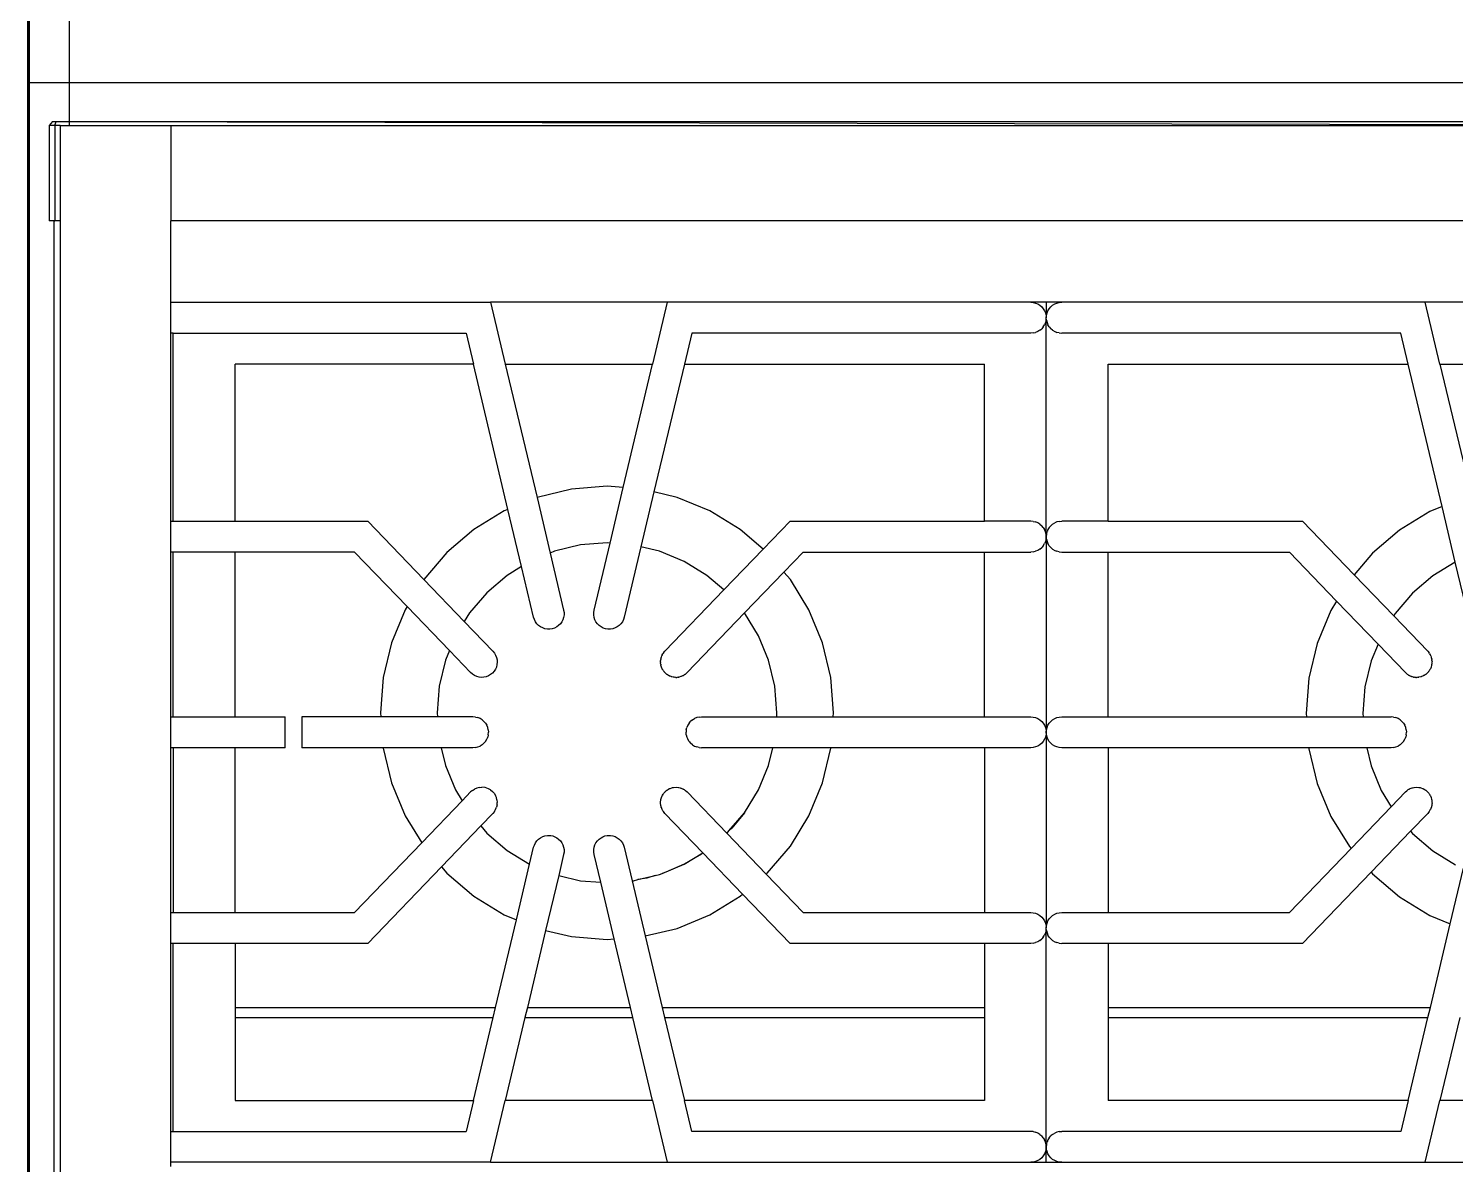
# Model space of a CAD drawing. Header units: metres. Extents: x 12.2 to 77.2, y 18.8 to 35.5.
# Drawn here: x 20.2548 to 20.6965, y 28.3303 to 28.682 of the extents above; entities that cross this region are included whole.
import ezdxf

# ---------------------------------------------------------------- set-up
doc = ezdxf.new("R2010")
doc.units = ezdxf.units.M
doc.layers.add('A-WALL', color=250, linetype='Continuous', lineweight=60)

msp = doc.modelspace()

# ---------------------------------------------------------------- linework, layer by layer
for p, q in [((20.26753, 28.66521), (20.26753, 28.98271)), ((20.25483, 28.66521), (20.26753, 28.66521)), ((20.26753, 28.66521), (20.96052, 28.66521)), ((20.26753, 28.65317), (20.26753, 28.66521)), ((20.26224, 28.65317), (20.26119, 28.6519)), ((20.26297, 28.6519), (20.26119, 28.6519)), ((20.26119, 28.6519), (20.26119, 28.62245)), ((20.26224, 28.65317), (20.26341, 28.65317)), ((20.26297, 28.6519), (20.26341, 28.65317)), ((20.26297, 28.6519), (20.26297, 28.62245)), ((20.26459, 28.6519), (20.26297, 28.6519)), ((20.26341, 28.65317), (20.26753, 28.65317)), ((20.26459, 28.6519), (20.26459, 28.62245)), ((20.26459, 28.6519), (20.26753, 28.6519)), ((20.26764, 28.65317), (20.26753, 28.65317)), ((20.26753, 28.6519), (20.26753, 28.65317)), ((20.26753, 28.6519), (20.29888, 28.6519)), ((20.26764, 28.65317), (20.85515, 28.65317)), ((20.26764, 28.65317), (20.8556, 28.6519)), ((20.29888, 28.6519), (20.8556, 28.6519)), ((20.29888, 28.6519), (20.29888, 28.62245)), ((20.26271, 28.62245), (20.26119, 28.62245)), ((20.26271, 27.77108), (20.26271, 28.62245)), ((20.26271, 28.62245), (20.26297, 28.62245)), ((20.26459, 28.62245), (20.26297, 28.62245)), ((20.26459, 28.62245), (20.26459, 27.77108)), ((20.8556, 28.62245), (20.29888, 28.62245)), ((20.29888, 28.59722), (20.29888, 28.62245)), ((20.29888, 28.59722), (20.39781, 28.59722)), ((20.29888, 28.58766), (20.29888, 28.59722)), ((20.45252, 28.59722), (20.39781, 28.59722)), ((20.39781, 28.59722), (20.40235, 28.5781)), ((20.45252, 28.59722), (20.44797, 28.5781)), ((20.56504, 28.59722), (20.45252, 28.59722)), ((20.56982, 28.59722), (20.56504, 28.59722)), ((20.56504, 28.59722), (20.56579, 28.59717)), ((20.56579, 28.59717), (20.56652, 28.59699)), ((20.56652, 28.59699), (20.56721, 28.5967)), ((20.56721, 28.5967), (20.56785, 28.59631)), ((20.56785, 28.59631), (20.56842, 28.59582)), ((20.56982, 28.59722), (20.56982, 28.59244)), ((20.57461, 28.59722), (20.56982, 28.59722)), ((20.57123, 28.59582), (20.5718, 28.59631)), ((20.5718, 28.59631), (20.57244, 28.5967)), ((20.57244, 28.5967), (20.57313, 28.59699)), ((20.57313, 28.59699), (20.57386, 28.59717)), ((20.57386, 28.59717), (20.57461, 28.59722)), ((20.68713, 28.59722), (20.57461, 28.59722)), ((20.69168, 28.5781), (20.68713, 28.59722)), ((20.74184, 28.59722), (20.68713, 28.59722)), ((20.56842, 28.59582), (20.56891, 28.59525)), ((20.56891, 28.59525), (20.5693, 28.59461)), ((20.5693, 28.59461), (20.56959, 28.59392)), ((20.56959, 28.59392), (20.56977, 28.59319)), ((20.56977, 28.59319), (20.56982, 28.59244)), ((20.56977, 28.59169), (20.56982, 28.59244)), ((20.56982, 28.59244), (20.56988, 28.59319)), ((20.56988, 28.59169), (20.56982, 28.59244)), ((20.56982, 28.52469), (20.56982, 28.59244)), ((20.56988, 28.59319), (20.57006, 28.59392)), ((20.57006, 28.59392), (20.57035, 28.59461)), ((20.57035, 28.59461), (20.57074, 28.59525)), ((20.57074, 28.59525), (20.57123, 28.59582)), ((20.29963, 28.58766), (20.29888, 28.58766)), ((20.29888, 28.52948), (20.29888, 28.58766)), ((20.29963, 28.52948), (20.29963, 28.58766)), ((20.29963, 28.58766), (20.39025, 28.58766)), ((20.39025, 28.58766), (20.39252, 28.5781)), ((20.46008, 28.58766), (20.4578, 28.5781)), ((20.56504, 28.58766), (20.46008, 28.58766)), ((20.56579, 28.58772), (20.56504, 28.58766)), ((20.56579, 28.58772), (20.56652, 28.58789)), ((20.56721, 28.58818), (20.56652, 28.58789)), ((20.56785, 28.58857), (20.56721, 28.58818)), ((20.56785, 28.58857), (20.56842, 28.58906)), ((20.56891, 28.58963), (20.56842, 28.58906)), ((20.56891, 28.58963), (20.5693, 28.59027)), ((20.56959, 28.59096), (20.5693, 28.59027)), ((20.56977, 28.59169), (20.56959, 28.59096)), ((20.56988, 28.59169), (20.57006, 28.59096)), ((20.57006, 28.59096), (20.57035, 28.59027)), ((20.57074, 28.58963), (20.57035, 28.59027)), ((20.57074, 28.58963), (20.57123, 28.58906)), ((20.5718, 28.58857), (20.57123, 28.58906)), ((20.5718, 28.58857), (20.57244, 28.58818)), ((20.57244, 28.58818), (20.57313, 28.58789)), ((20.57386, 28.58772), (20.57313, 28.58789)), ((20.57386, 28.58772), (20.57461, 28.58766)), ((20.67957, 28.58766), (20.57461, 28.58766)), ((20.68185, 28.5781), (20.67957, 28.58766)), ((20.31876, 28.52948), (20.31876, 28.5781)), ((20.39252, 28.5781), (20.31876, 28.5781)), ((20.40321, 28.53312), (20.39252, 28.5781)), ((20.40235, 28.5781), (20.44797, 28.5781)), ((20.40235, 28.5781), (20.4122, 28.53685)), ((20.43889, 28.53988), (20.44797, 28.5781)), ((20.4578, 28.5781), (20.44841, 28.53856)), ((20.4578, 28.5781), (20.5507, 28.5781)), ((20.5507, 28.52948), (20.5507, 28.5781)), ((20.58895, 28.52948), (20.58895, 28.5781)), ((20.58895, 28.5781), (20.68185, 28.5781)), ((20.69233, 28.534), (20.68185, 28.5781)), ((20.69168, 28.5781), (20.7373, 28.5781)), ((20.69168, 28.5781), (20.70138, 28.53729)), ((20.4229, 28.53942), (20.4122, 28.53685)), ((20.43387, 28.54028), (20.4229, 28.53942)), ((20.43889, 28.53988), (20.43387, 28.54028)), ((20.4348, 28.52267), (20.43889, 28.53988)), ((20.4122, 28.53685), (20.41216, 28.53683)), ((20.4122, 28.53685), (20.41625, 28.51961)), ((20.44841, 28.53856), (20.44436, 28.52155)), ((20.45554, 28.53685), (20.44841, 28.53856)), ((20.46571, 28.53264), (20.45554, 28.53685)), ((20.40203, 28.53264), (20.39264, 28.52688)), ((20.40321, 28.53312), (20.40203, 28.53264)), ((20.40741, 28.51543), (20.40321, 28.53312)), ((20.4751, 28.52688), (20.46571, 28.53264)), ((20.68855, 28.53244), (20.67917, 28.52669)), ((20.69233, 28.534), (20.68855, 28.53244)), ((20.69642, 28.51676), (20.69233, 28.534)), ((20.29888, 28.52948), (20.29963, 28.52948)), ((20.29888, 28.51991), (20.29888, 28.52948)), ((20.29963, 28.52948), (20.31876, 28.52948)), ((20.31876, 28.52948), (20.35981, 28.52948)), ((20.35981, 28.52948), (20.37718, 28.51143)), ((20.39264, 28.52688), (20.38427, 28.51974)), ((20.48219, 28.52083), (20.4751, 28.52688)), ((20.49051, 28.52948), (20.48219, 28.52083)), ((20.49051, 28.52948), (20.5507, 28.52948)), ((20.56504, 28.52948), (20.5507, 28.52948)), ((20.56579, 28.52942), (20.56504, 28.52948)), ((20.56579, 28.52942), (20.56652, 28.52924)), ((20.56721, 28.52895), (20.56652, 28.52924)), ((20.56785, 28.52856), (20.56721, 28.52895)), ((20.56785, 28.52856), (20.56842, 28.52807)), ((20.56891, 28.5275), (20.56842, 28.52807)), ((20.56891, 28.5275), (20.5693, 28.52686)), ((20.56959, 28.52617), (20.5693, 28.52686)), ((20.56977, 28.52544), (20.56959, 28.52617)), ((20.56988, 28.52544), (20.57006, 28.52617)), ((20.57035, 28.52686), (20.57006, 28.52617)), ((20.57074, 28.5275), (20.57035, 28.52686)), ((20.57074, 28.5275), (20.57123, 28.52807)), ((20.5718, 28.52856), (20.57123, 28.52807)), ((20.5718, 28.52856), (20.57244, 28.52895)), ((20.57313, 28.52924), (20.57244, 28.52895)), ((20.57386, 28.52942), (20.57313, 28.52924)), ((20.57386, 28.52942), (20.57461, 28.52948)), ((20.58895, 28.52948), (20.57461, 28.52948)), ((20.58895, 28.52948), (20.64914, 28.52948)), ((20.66511, 28.51288), (20.64914, 28.52948)), ((20.67917, 28.52669), (20.6708, 28.51954)), ((20.42564, 28.5221), (20.41761, 28.52017)), ((20.43387, 28.52274), (20.42564, 28.5221)), ((20.42987, 28.50193), (20.4348, 28.52267)), ((20.4348, 28.52267), (20.43387, 28.52274)), ((20.44436, 28.52155), (20.43917, 28.49972)), ((20.45013, 28.52017), (20.44436, 28.52155)), ((20.56785, 28.52082), (20.56842, 28.52131)), ((20.56891, 28.52188), (20.56842, 28.52131)), ((20.56891, 28.52188), (20.5693, 28.52252)), ((20.56959, 28.52322), (20.5693, 28.52252)), ((20.56977, 28.52395), (20.56959, 28.52322)), ((20.56977, 28.52544), (20.56982, 28.52469)), ((20.56977, 28.52395), (20.56982, 28.52469)), ((20.56988, 28.52544), (20.56982, 28.52469)), ((20.56988, 28.52395), (20.56982, 28.52469)), ((20.56982, 28.52469), (20.56982, 28.46412)), ((20.56988, 28.52395), (20.57006, 28.52322)), ((20.57006, 28.52322), (20.57035, 28.52252)), ((20.57074, 28.52188), (20.57035, 28.52252)), ((20.57074, 28.52188), (20.57123, 28.52131)), ((20.5718, 28.52082), (20.57123, 28.52131)), ((20.29963, 28.51991), (20.29888, 28.51991)), ((20.29888, 28.4689), (20.29888, 28.51991)), ((20.29963, 28.4689), (20.29963, 28.51991)), ((20.31876, 28.51991), (20.29963, 28.51991)), ((20.31876, 28.4689), (20.31876, 28.51991)), ((20.35574, 28.51991), (20.31876, 28.51991)), ((20.372, 28.50301), (20.35574, 28.51991)), ((20.38427, 28.51974), (20.37718, 28.51143)), ((20.41761, 28.52017), (20.41625, 28.51961)), ((20.41625, 28.51961), (20.42045, 28.50193)), ((20.45775, 28.51701), (20.45013, 28.52017)), ((20.46479, 28.5127), (20.45775, 28.51701)), ((20.48219, 28.52083), (20.47005, 28.50821)), ((20.48861, 28.51371), (20.49458, 28.51991)), ((20.49458, 28.51991), (20.5507, 28.51991)), ((20.5507, 28.4689), (20.5507, 28.51991)), ((20.5507, 28.51991), (20.56504, 28.51991)), ((20.56579, 28.51997), (20.56504, 28.51991)), ((20.56579, 28.51997), (20.56652, 28.52015)), ((20.56721, 28.52043), (20.56652, 28.52015)), ((20.56785, 28.52082), (20.56721, 28.52043)), ((20.5718, 28.52082), (20.57244, 28.52043)), ((20.57244, 28.52043), (20.57313, 28.52015)), ((20.57386, 28.51997), (20.57313, 28.52015)), ((20.57386, 28.51997), (20.57461, 28.51991)), ((20.57461, 28.51991), (20.58895, 28.51991)), ((20.58895, 28.4689), (20.58895, 28.51991)), ((20.58895, 28.51991), (20.64507, 28.51991)), ((20.64507, 28.51991), (20.65969, 28.50471)), ((20.6708, 28.51954), (20.66511, 28.51288)), ((20.69642, 28.51676), (20.68947, 28.5125)), ((20.70047, 28.49972), (20.69642, 28.51676)), ((20.40295, 28.5127), (20.39667, 28.50734)), ((20.40741, 28.51543), (20.40295, 28.5127)), ((20.41115, 28.49972), (20.40741, 28.51543)), ((20.47005, 28.50821), (20.46479, 28.5127)), ((20.47644, 28.50105), (20.48861, 28.51371)), ((20.49061, 28.51137), (20.48861, 28.51371)), ((20.67738, 28.50012), (20.66511, 28.51288)), ((20.68947, 28.5125), (20.6832, 28.50714)), ((20.37718, 28.51143), (20.38969, 28.49842)), ((20.47005, 28.50821), (20.45178, 28.48921)), ((20.49636, 28.50198), (20.49061, 28.51137)), ((20.39667, 28.50734), (20.39131, 28.50106)), ((20.65969, 28.50471), (20.6579, 28.50178)), ((20.65969, 28.50471), (20.67251, 28.49138)), ((20.6832, 28.50714), (20.67783, 28.50086)), ((20.37137, 28.50198), (20.36716, 28.49181)), ((20.372, 28.50301), (20.37137, 28.50198)), ((20.38509, 28.48941), (20.372, 28.50301)), ((20.39131, 28.50106), (20.38969, 28.49842)), ((20.41138, 28.499), (20.41115, 28.49972)), ((20.42045, 28.4997), (20.42022, 28.49898)), ((20.42045, 28.50193), (20.42057, 28.50119)), ((20.42057, 28.50044), (20.42045, 28.4997)), ((20.42057, 28.50119), (20.42057, 28.50044)), ((20.42975, 28.50119), (20.42987, 28.50193)), ((20.42976, 28.50044), (20.42975, 28.50119)), ((20.42987, 28.4997), (20.42976, 28.50044)), ((20.43011, 28.49898), (20.42987, 28.4997)), ((20.43917, 28.49972), (20.43894, 28.499)), ((20.45867, 28.48258), (20.47644, 28.50105)), ((20.48074, 28.49402), (20.47644, 28.50105)), ((20.50058, 28.49181), (20.49636, 28.50198)), ((20.6579, 28.50178), (20.65369, 28.49162)), ((20.67783, 28.50086), (20.67738, 28.50012)), ((20.68787, 28.48921), (20.67738, 28.50012)), ((20.38969, 28.49842), (20.39855, 28.48921)), ((20.41172, 28.49833), (20.41138, 28.499)), ((20.41216, 28.49773), (20.41172, 28.49833)), ((20.41269, 28.49719), (20.41216, 28.49773)), ((20.41329, 28.49675), (20.41269, 28.49719)), ((20.41396, 28.49641), (20.41329, 28.49675)), ((20.41467, 28.49618), (20.41396, 28.49641)), ((20.41542, 28.49606), (20.41467, 28.49618)), ((20.41617, 28.49606), (20.41542, 28.49606)), ((20.41691, 28.49617), (20.41617, 28.49606)), ((20.41762, 28.4964), (20.41691, 28.49617)), ((20.41829, 28.49674), (20.41762, 28.4964)), ((20.4189, 28.49718), (20.41829, 28.49674)), ((20.41943, 28.49771), (20.4189, 28.49718)), ((20.41987, 28.49832), (20.41943, 28.49771)), ((20.42022, 28.49898), (20.41987, 28.49832)), ((20.43045, 28.49832), (20.43011, 28.49898)), ((20.43089, 28.49771), (20.43045, 28.49832)), ((20.43142, 28.49718), (20.43089, 28.49771)), ((20.43203, 28.49674), (20.43142, 28.49718)), ((20.4327, 28.4964), (20.43203, 28.49674)), ((20.43342, 28.49617), (20.4327, 28.4964)), ((20.43416, 28.49606), (20.43342, 28.49617)), ((20.43491, 28.49606), (20.43416, 28.49606)), ((20.43565, 28.49618), (20.43491, 28.49606)), ((20.43636, 28.49641), (20.43565, 28.49618)), ((20.43703, 28.49675), (20.43636, 28.49641)), ((20.43764, 28.49719), (20.43703, 28.49675)), ((20.43817, 28.49773), (20.43764, 28.49719)), ((20.43861, 28.49833), (20.43817, 28.49773)), ((20.43894, 28.499), (20.43861, 28.49833)), ((20.36716, 28.49181), (20.36459, 28.48111)), ((20.4839, 28.4864), (20.48074, 28.49402)), ((20.50315, 28.48111), (20.50058, 28.49181)), ((20.65369, 28.49162), (20.65112, 28.48091)), ((20.67251, 28.49138), (20.67036, 28.4862)), ((20.67251, 28.49138), (20.68098, 28.48258)), ((20.38384, 28.4864), (20.38191, 28.47837)), ((20.38509, 28.48941), (20.38384, 28.4864)), ((20.39165, 28.48258), (20.38509, 28.48941)), ((20.39855, 28.48921), (20.39902, 28.48863)), ((20.39902, 28.48863), (20.3994, 28.48798)), ((20.3994, 28.48798), (20.39968, 28.48729)), ((20.39968, 28.48729), (20.39984, 28.48655)), ((20.39984, 28.48655), (20.39988, 28.4858)), ((20.45044, 28.48604), (20.45047, 28.48632)), ((20.45045, 28.4859), (20.45044, 28.48604)), ((20.45045, 28.4859), (20.45044, 28.4858)), ((20.45049, 28.48655), (20.45047, 28.48632)), ((20.45051, 28.48664), (20.45049, 28.48655)), ((20.45051, 28.48664), (20.45052, 28.48674)), ((20.45052, 28.48674), (20.4506, 28.48705)), ((20.4506, 28.48705), (20.45065, 28.48729)), ((20.45067, 28.48735), (20.45065, 28.48729)), ((20.45067, 28.48735), (20.45069, 28.48742)), ((20.45069, 28.48742), (20.45083, 28.48776)), ((20.45092, 28.48798), (20.45083, 28.48776)), ((20.45094, 28.48802), (20.45092, 28.48798)), ((20.45094, 28.48802), (20.45096, 28.48807)), ((20.45096, 28.48807), (20.45119, 28.48844)), ((20.4513, 28.48863), (20.45119, 28.48844)), ((20.45133, 28.48867), (20.4513, 28.48863)), ((20.45133, 28.48867), (20.45178, 28.48921)), ((20.48583, 28.47837), (20.4839, 28.4864)), ((20.67036, 28.4862), (20.66844, 28.47817)), ((20.68787, 28.48921), (20.68832, 28.48867)), ((20.68835, 28.48863), (20.68832, 28.48867)), ((20.68846, 28.48844), (20.68835, 28.48863)), ((20.68846, 28.48844), (20.68869, 28.48807)), ((20.68869, 28.48807), (20.6887, 28.48802)), ((20.6887, 28.48802), (20.68873, 28.48798)), ((20.68882, 28.48776), (20.68873, 28.48798)), ((20.68882, 28.48776), (20.68896, 28.48742)), ((20.68896, 28.48742), (20.68898, 28.48735)), ((20.689, 28.48729), (20.68898, 28.48735)), ((20.68905, 28.48705), (20.689, 28.48729)), ((20.68905, 28.48705), (20.68913, 28.48674)), ((20.68913, 28.48674), (20.68914, 28.48664)), ((20.68916, 28.48655), (20.68914, 28.48664)), ((20.68918, 28.48632), (20.68916, 28.48655)), ((20.68918, 28.48632), (20.68921, 28.48604)), ((20.68921, 28.48604), (20.6892, 28.4859)), ((20.68921, 28.4858), (20.6892, 28.4859)), ((20.39222, 28.48208), (20.39165, 28.48258)), ((20.39285, 28.48168), (20.39222, 28.48208)), ((20.39353, 28.48138), (20.39285, 28.48168)), ((20.39719, 28.48159), (20.39649, 28.48132)), ((20.39784, 28.48197), (20.39719, 28.48159)), ((20.39842, 28.48245), (20.39784, 28.48197)), ((20.39891, 28.48301), (20.39842, 28.48245)), ((20.39932, 28.48364), (20.39891, 28.48301)), ((20.39962, 28.48433), (20.39932, 28.48364)), ((20.39981, 28.48506), (20.39962, 28.48433)), ((20.39988, 28.4858), (20.39981, 28.48506)), ((20.45044, 28.4858), (20.45045, 28.48568)), ((20.45046, 28.48546), (20.45045, 28.48568)), ((20.4505, 28.48519), (20.45046, 28.48546)), ((20.4505, 28.48519), (20.45052, 28.48506)), ((20.45052, 28.48506), (20.45053, 28.48499)), ((20.45055, 28.48489), (20.45053, 28.48499)), ((20.4507, 28.48433), (20.45055, 28.48489)), ((20.4507, 28.48433), (20.45072, 28.4843)), ((20.45092, 28.48381), (20.45072, 28.4843)), ((20.45098, 28.48371), (20.45092, 28.48381)), ((20.45098, 28.48371), (20.45101, 28.48364)), ((20.45108, 28.48353), (20.45101, 28.48364)), ((20.4512, 28.48331), (20.45108, 28.48353)), ((20.45134, 28.48312), (20.4512, 28.48331)), ((20.45134, 28.48312), (20.45141, 28.48301)), ((20.45141, 28.48301), (20.45147, 28.48295)), ((20.45154, 28.48284), (20.45147, 28.48295)), ((20.45186, 28.48251), (20.45154, 28.48284)), ((20.45186, 28.48251), (20.45191, 28.48245)), ((20.45193, 28.48243), (20.45191, 28.48245)), ((20.45237, 28.48206), (20.45193, 28.48243)), ((20.45244, 28.48201), (20.45237, 28.48206)), ((20.45244, 28.48201), (20.45249, 28.48197)), ((20.45249, 28.48197), (20.4526, 28.48191)), ((20.45286, 28.48174), (20.4526, 28.48191)), ((20.45303, 28.48165), (20.45286, 28.48174)), ((20.45303, 28.48165), (20.45314, 28.48159)), ((20.45314, 28.48159), (20.45323, 28.48156)), ((20.45337, 28.48149), (20.45323, 28.48156)), ((20.45372, 28.48136), (20.45337, 28.48149)), ((20.45679, 28.48138), (20.45687, 28.48141)), ((20.45728, 28.48158), (20.45687, 28.48141)), ((20.4574, 28.48164), (20.45728, 28.48158)), ((20.4574, 28.48164), (20.45748, 28.48168)), ((20.45748, 28.48168), (20.45758, 28.48175)), ((20.45778, 28.48186), (20.45758, 28.48175)), ((20.458, 28.48201), (20.45778, 28.48186)), ((20.458, 28.48201), (20.45811, 28.48208)), ((20.45811, 28.48208), (20.45816, 28.48213)), ((20.45825, 28.48219), (20.45816, 28.48213)), ((20.45867, 28.48258), (20.45825, 28.48219)), ((20.6814, 28.48219), (20.68098, 28.48258)), ((20.68149, 28.48213), (20.6814, 28.48219)), ((20.68149, 28.48213), (20.68154, 28.48208)), ((20.68154, 28.48208), (20.68165, 28.48201)), ((20.68187, 28.48186), (20.68165, 28.48201)), ((20.68207, 28.48175), (20.68187, 28.48186)), ((20.68217, 28.48168), (20.68207, 28.48175)), ((20.68217, 28.48168), (20.68225, 28.48164)), ((20.68237, 28.48158), (20.68225, 28.48164)), ((20.68278, 28.48141), (20.68237, 28.48158)), ((20.68278, 28.48141), (20.68286, 28.48138)), ((20.68628, 28.48149), (20.68593, 28.48136)), ((20.68642, 28.48156), (20.68628, 28.48149)), ((20.68642, 28.48156), (20.68651, 28.48159)), ((20.68651, 28.48159), (20.68662, 28.48165)), ((20.68679, 28.48174), (20.68662, 28.48165)), ((20.68705, 28.48191), (20.68679, 28.48174)), ((20.68705, 28.48191), (20.68716, 28.48197)), ((20.68716, 28.48197), (20.68721, 28.48201)), ((20.68727, 28.48206), (20.68721, 28.48201)), ((20.68771, 28.48243), (20.68727, 28.48206)), ((20.68774, 28.48245), (20.68771, 28.48243)), ((20.68774, 28.48245), (20.68779, 28.48251)), ((20.68811, 28.48284), (20.68779, 28.48251)), ((20.68818, 28.48295), (20.68811, 28.48284)), ((20.68818, 28.48295), (20.68824, 28.48301)), ((20.68824, 28.48301), (20.68831, 28.48312)), ((20.68845, 28.48331), (20.68831, 28.48312)), ((20.68857, 28.48353), (20.68845, 28.48331)), ((20.68864, 28.48364), (20.68857, 28.48353)), ((20.68864, 28.48364), (20.68867, 28.48371)), ((20.68873, 28.48381), (20.68867, 28.48371)), ((20.68893, 28.4843), (20.68873, 28.48381)), ((20.68893, 28.4843), (20.68894, 28.48433)), ((20.6891, 28.48489), (20.68894, 28.48433)), ((20.68912, 28.48499), (20.6891, 28.48489)), ((20.68912, 28.48499), (20.68913, 28.48506)), ((20.68913, 28.48506), (20.68915, 28.48519)), ((20.68919, 28.48546), (20.68915, 28.48519)), ((20.68919, 28.48568), (20.68921, 28.4858)), ((20.68919, 28.48568), (20.68919, 28.48546)), ((20.36459, 28.48111), (20.36373, 28.47014)), ((20.38191, 28.47837), (20.38126, 28.47014)), ((20.39426, 28.48119), (20.39353, 28.48138)), ((20.39501, 28.48112), (20.39426, 28.48119)), ((20.39576, 28.48116), (20.39501, 28.48112)), ((20.39649, 28.48132), (20.39576, 28.48116)), ((20.45372, 28.48136), (20.45383, 28.48132)), ((20.45387, 28.48131), (20.45383, 28.48132)), ((20.45391, 28.4813), (20.45387, 28.48131)), ((20.45448, 28.48117), (20.45391, 28.4813)), ((20.45453, 28.48117), (20.45448, 28.48117)), ((20.45453, 28.48117), (20.45457, 28.48116)), ((20.45457, 28.48116), (20.45469, 28.48115)), ((20.45505, 28.48112), (20.45469, 28.48115)), ((20.45521, 28.48112), (20.45505, 28.48112)), ((20.45521, 28.48112), (20.45532, 28.48112)), ((20.45532, 28.48112), (20.45543, 28.48113)), ((20.45562, 28.48113), (20.45543, 28.48113)), ((20.45593, 28.48118), (20.45562, 28.48113)), ((20.45593, 28.48118), (20.45606, 28.48119)), ((20.45606, 28.48119), (20.45612, 28.4812)), ((20.45619, 28.48121), (20.45612, 28.4812)), ((20.45675, 28.48136), (20.45619, 28.48121)), ((20.45679, 28.48138), (20.45675, 28.48136)), ((20.48647, 28.47014), (20.48583, 28.47837)), ((20.50401, 28.47014), (20.50315, 28.48111)), ((20.65112, 28.48091), (20.65025, 28.46994)), ((20.66844, 28.47817), (20.66779, 28.46994)), ((20.6829, 28.48136), (20.68286, 28.48138)), ((20.68346, 28.48121), (20.6829, 28.48136)), ((20.68353, 28.4812), (20.68346, 28.48121)), ((20.68353, 28.4812), (20.68359, 28.48119)), ((20.68359, 28.48119), (20.68372, 28.48118)), ((20.68403, 28.48113), (20.68372, 28.48118)), ((20.68422, 28.48113), (20.68403, 28.48113)), ((20.68422, 28.48113), (20.68433, 28.48112)), ((20.68433, 28.48112), (20.68444, 28.48112)), ((20.6846, 28.48112), (20.68444, 28.48112)), ((20.68496, 28.48115), (20.6846, 28.48112)), ((20.68496, 28.48115), (20.68508, 28.48116)), ((20.68508, 28.48116), (20.68512, 28.48117)), ((20.68517, 28.48117), (20.68512, 28.48117)), ((20.68574, 28.4813), (20.68517, 28.48117)), ((20.68578, 28.48131), (20.68574, 28.4813)), ((20.68581, 28.48132), (20.68578, 28.48131)), ((20.68581, 28.48132), (20.68593, 28.48136)), ((20.29888, 28.4689), (20.29963, 28.4689)), ((20.29888, 28.45934), (20.29888, 28.4689)), ((20.29963, 28.4689), (20.31876, 28.4689)), ((20.31876, 28.4689), (20.33428, 28.4689)), ((20.33428, 28.45934), (20.33428, 28.4689)), ((20.33946, 28.4689), (20.33946, 28.45934)), ((20.36383, 28.4689), (20.33946, 28.4689)), ((20.36373, 28.47014), (20.36383, 28.4689)), ((20.38136, 28.4689), (20.36383, 28.4689)), ((20.38126, 28.47014), (20.38136, 28.4689)), ((20.39239, 28.4689), (20.38136, 28.4689)), ((20.39313, 28.46884), (20.39239, 28.4689)), ((20.39313, 28.46884), (20.39386, 28.46867)), ((20.39456, 28.46838), (20.39386, 28.46867)), ((20.3952, 28.46799), (20.39456, 28.46838)), ((20.46031, 28.46799), (20.46095, 28.46838)), ((20.46164, 28.46867), (20.46095, 28.46838)), ((20.46237, 28.46884), (20.46164, 28.46867)), ((20.46237, 28.46884), (20.46312, 28.4689)), ((20.46312, 28.4689), (20.48638, 28.4689)), ((20.48638, 28.4689), (20.48647, 28.47014)), ((20.48638, 28.4689), (20.50391, 28.4689)), ((20.50391, 28.4689), (20.50401, 28.47014)), ((20.50391, 28.4689), (20.5507, 28.4689)), ((20.5507, 28.4689), (20.56504, 28.4689)), ((20.56504, 28.4689), (20.56579, 28.46884)), ((20.56579, 28.46884), (20.56652, 28.46867)), ((20.56652, 28.46867), (20.56721, 28.46838)), ((20.56721, 28.46838), (20.56785, 28.46799)), ((20.5718, 28.46799), (20.57244, 28.46838)), ((20.57244, 28.46838), (20.57313, 28.46867)), ((20.57313, 28.46867), (20.57386, 28.46884)), ((20.57386, 28.46884), (20.57461, 28.4689)), ((20.57461, 28.4689), (20.58895, 28.4689)), ((20.58895, 28.4689), (20.65034, 28.4689)), ((20.65025, 28.46994), (20.65034, 28.4689)), ((20.65034, 28.4689), (20.66787, 28.4689)), ((20.66779, 28.46994), (20.66787, 28.4689)), ((20.66787, 28.4689), (20.67653, 28.4689)), ((20.67728, 28.46884), (20.67653, 28.4689)), ((20.67728, 28.46884), (20.67801, 28.46867)), ((20.6787, 28.46838), (20.67801, 28.46867)), ((20.67934, 28.46799), (20.6787, 28.46838)), ((20.3952, 28.46799), (20.39577, 28.4675)), ((20.39625, 28.46693), (20.39577, 28.4675)), ((20.39625, 28.46693), (20.39665, 28.46629)), ((20.39693, 28.4656), (20.39665, 28.46629)), ((20.39711, 28.46487), (20.39693, 28.4656)), ((20.39711, 28.46487), (20.39717, 28.46412)), ((20.39711, 28.46337), (20.39717, 28.46412)), ((20.4584, 28.46487), (20.45834, 28.46412)), ((20.4584, 28.46337), (20.45834, 28.46412)), ((20.4584, 28.46487), (20.45857, 28.4656)), ((20.45886, 28.46629), (20.45857, 28.4656)), ((20.45925, 28.46693), (20.45886, 28.46629)), ((20.45925, 28.46693), (20.45974, 28.4675)), ((20.46031, 28.46799), (20.45974, 28.4675)), ((20.56785, 28.46799), (20.56842, 28.4675)), ((20.56842, 28.4675), (20.56891, 28.46693)), ((20.56891, 28.46693), (20.5693, 28.46629)), ((20.5693, 28.46629), (20.56959, 28.4656)), ((20.56959, 28.4656), (20.56977, 28.46487)), ((20.56977, 28.46487), (20.56982, 28.46412)), ((20.56982, 28.46412), (20.56977, 28.46337)), ((20.56982, 28.46412), (20.56988, 28.46487)), ((20.56982, 28.46412), (20.56982, 28.40354)), ((20.56988, 28.46337), (20.56982, 28.46412)), ((20.56988, 28.46487), (20.57006, 28.4656)), ((20.57006, 28.4656), (20.57035, 28.46629)), ((20.57035, 28.46629), (20.57074, 28.46693)), ((20.57074, 28.46693), (20.57123, 28.4675)), ((20.57123, 28.4675), (20.5718, 28.46799)), ((20.67934, 28.46799), (20.67991, 28.4675)), ((20.6804, 28.46693), (20.67991, 28.4675)), ((20.6804, 28.46693), (20.68079, 28.46629)), ((20.68108, 28.4656), (20.68079, 28.46629)), ((20.68125, 28.46487), (20.68108, 28.4656)), ((20.68125, 28.46487), (20.68131, 28.46412)), ((20.68125, 28.46337), (20.68131, 28.46412)), ((20.29963, 28.45934), (20.29888, 28.45934)), ((20.29888, 28.40833), (20.29888, 28.45934)), ((20.29963, 28.45934), (20.29963, 28.40833)), ((20.31876, 28.45934), (20.29963, 28.45934)), ((20.31876, 28.40833), (20.31876, 28.45934)), ((20.33428, 28.45934), (20.31876, 28.45934)), ((20.36458, 28.45934), (20.33946, 28.45934)), ((20.36458, 28.45934), (20.36459, 28.45917)), ((20.38253, 28.45934), (20.36458, 28.45934)), ((20.38253, 28.45934), (20.38384, 28.45388)), ((20.39239, 28.45934), (20.38253, 28.45934)), ((20.39313, 28.4594), (20.39239, 28.45934)), ((20.39313, 28.4594), (20.39386, 28.45957)), ((20.39386, 28.45957), (20.39456, 28.45986)), ((20.3952, 28.46025), (20.39456, 28.45986)), ((20.3952, 28.46025), (20.39577, 28.46074)), ((20.39625, 28.46131), (20.39577, 28.46074)), ((20.39625, 28.46131), (20.39665, 28.46195)), ((20.39665, 28.46195), (20.39693, 28.46264)), ((20.39711, 28.46337), (20.39693, 28.46264)), ((20.4584, 28.46337), (20.45857, 28.46264)), ((20.45857, 28.46264), (20.45886, 28.46195)), ((20.45925, 28.46131), (20.45886, 28.46195)), ((20.45925, 28.46131), (20.45974, 28.46074)), ((20.46031, 28.46025), (20.45974, 28.46074)), ((20.46031, 28.46025), (20.46095, 28.45986)), ((20.46095, 28.45986), (20.46164, 28.45957)), ((20.46237, 28.4594), (20.46164, 28.45957)), ((20.46237, 28.4594), (20.46312, 28.45934)), ((20.48521, 28.45934), (20.46312, 28.45934)), ((20.4839, 28.45388), (20.48521, 28.45934)), ((20.50316, 28.45934), (20.48521, 28.45934)), ((20.50315, 28.45917), (20.50316, 28.45934)), ((20.5507, 28.45934), (20.50316, 28.45934)), ((20.5507, 28.45934), (20.5507, 28.40833)), ((20.56504, 28.45934), (20.5507, 28.45934)), ((20.56579, 28.4594), (20.56504, 28.45934)), ((20.56652, 28.45957), (20.56579, 28.4594)), ((20.56721, 28.45986), (20.56652, 28.45957)), ((20.56785, 28.46025), (20.56721, 28.45986)), ((20.56842, 28.46074), (20.56785, 28.46025)), ((20.56891, 28.46131), (20.56842, 28.46074)), ((20.5693, 28.46195), (20.56891, 28.46131)), ((20.56959, 28.46264), (20.5693, 28.46195)), ((20.56977, 28.46337), (20.56959, 28.46264)), ((20.57006, 28.46264), (20.56988, 28.46337)), ((20.57035, 28.46195), (20.57006, 28.46264)), ((20.57074, 28.46131), (20.57035, 28.46195)), ((20.57123, 28.46074), (20.57074, 28.46131)), ((20.5718, 28.46025), (20.57123, 28.46074)), ((20.57244, 28.45986), (20.5718, 28.46025)), ((20.57313, 28.45957), (20.57244, 28.45986)), ((20.57386, 28.4594), (20.57313, 28.45957)), ((20.57461, 28.45934), (20.57386, 28.4594)), ((20.58895, 28.45934), (20.57461, 28.45934)), ((20.58895, 28.45934), (20.58895, 28.40833)), ((20.65109, 28.45934), (20.58895, 28.45934)), ((20.65109, 28.45934), (20.65112, 28.45897)), ((20.66901, 28.45934), (20.65109, 28.45934)), ((20.66901, 28.45934), (20.67036, 28.45369)), ((20.67653, 28.45934), (20.66901, 28.45934)), ((20.67728, 28.4594), (20.67653, 28.45934)), ((20.67728, 28.4594), (20.67801, 28.45957)), ((20.67801, 28.45957), (20.6787, 28.45986)), ((20.67934, 28.46025), (20.6787, 28.45986)), ((20.67934, 28.46025), (20.67991, 28.46074)), ((20.6804, 28.46131), (20.67991, 28.46074)), ((20.6804, 28.46131), (20.68079, 28.46195)), ((20.68079, 28.46195), (20.68108, 28.46264)), ((20.68125, 28.46337), (20.68108, 28.46264)), ((20.36459, 28.45917), (20.36716, 28.44847)), ((20.50058, 28.44847), (20.50315, 28.45917)), ((20.65112, 28.45897), (20.65369, 28.44827)), ((20.38384, 28.45388), (20.387, 28.44626)), ((20.48074, 28.44626), (20.4839, 28.45388)), ((20.67036, 28.45369), (20.67352, 28.44606)), ((20.36716, 28.44847), (20.37137, 28.4383)), ((20.387, 28.44626), (20.38904, 28.44293)), ((20.39222, 28.44615), (20.39165, 28.44566)), ((20.39222, 28.44615), (20.39285, 28.44656)), ((20.39353, 28.44686), (20.39285, 28.44656)), ((20.39426, 28.44705), (20.39353, 28.44686)), ((20.39426, 28.44705), (20.3951, 28.44712)), ((20.39617, 28.447), (20.3951, 28.44712)), ((20.39719, 28.44664), (20.39617, 28.447)), ((20.39784, 28.44626), (20.39719, 28.44664)), ((20.39784, 28.44626), (20.39842, 28.44579)), ((20.45193, 28.44581), (20.45237, 28.44618)), ((20.45237, 28.44618), (20.45244, 28.44623)), ((20.45244, 28.44623), (20.45249, 28.44626)), ((20.45249, 28.44626), (20.4526, 28.44633)), ((20.4526, 28.44633), (20.45286, 28.4465)), ((20.45286, 28.4465), (20.45303, 28.44658)), ((20.45303, 28.44658), (20.45314, 28.44664)), ((20.45314, 28.44664), (20.4532, 28.44667)), ((20.4532, 28.44667), (20.45337, 28.44675)), ((20.45337, 28.44675), (20.45391, 28.44694)), ((20.45391, 28.44694), (20.45409, 28.44698)), ((20.45409, 28.44698), (20.45415, 28.447)), ((20.45415, 28.447), (20.45423, 28.44701)), ((20.45423, 28.44701), (20.45448, 28.44706)), ((20.45448, 28.44706), (20.45522, 28.44712)), ((20.45522, 28.44712), (20.45599, 28.44706)), ((20.45599, 28.44706), (20.45603, 28.44705)), ((20.45599, 28.44706), (20.45606, 28.44705)), ((20.45606, 28.44705), (20.45647, 28.44694)), ((20.45647, 28.44694), (20.45675, 28.44687)), ((20.45675, 28.44687), (20.45677, 28.44686)), ((20.45677, 28.44686), (20.45687, 28.44682)), ((20.45687, 28.44682), (20.45728, 28.44666)), ((20.45728, 28.44666), (20.4574, 28.44659)), ((20.4574, 28.44659), (20.45748, 28.44656)), ((20.45748, 28.44656), (20.45758, 28.44649)), ((20.45758, 28.44649), (20.45778, 28.44638)), ((20.45778, 28.44638), (20.458, 28.44623)), ((20.458, 28.44623), (20.45811, 28.44615)), ((20.45811, 28.44615), (20.45816, 28.44611)), ((20.45816, 28.44611), (20.45825, 28.44605)), ((20.47643, 28.43922), (20.48074, 28.44626)), ((20.49636, 28.4383), (20.50058, 28.44847)), ((20.65369, 28.44827), (20.6579, 28.4381)), ((20.6814, 28.44605), (20.68149, 28.44611)), ((20.68149, 28.44611), (20.68154, 28.44615)), ((20.68154, 28.44615), (20.68165, 28.44623)), ((20.68165, 28.44623), (20.68187, 28.44638)), ((20.68187, 28.44638), (20.68207, 28.44649)), ((20.68207, 28.44649), (20.68217, 28.44656)), ((20.68217, 28.44656), (20.68225, 28.44659)), ((20.68225, 28.44659), (20.68237, 28.44666)), ((20.6829, 28.44687), (20.68237, 28.44666)), ((20.6829, 28.44687), (20.68318, 28.44694)), ((20.68318, 28.44694), (20.68359, 28.44705)), ((20.68359, 28.44705), (20.68365, 28.44706)), ((20.68362, 28.44705), (20.68365, 28.44706)), ((20.68365, 28.44706), (20.68443, 28.44712)), ((20.68443, 28.44712), (20.68517, 28.44706)), ((20.68517, 28.44706), (20.68542, 28.44701)), ((20.68542, 28.44701), (20.6855, 28.447)), ((20.6855, 28.447), (20.68556, 28.44698)), ((20.68556, 28.44698), (20.68574, 28.44694)), ((20.68574, 28.44694), (20.68628, 28.44675)), ((20.68628, 28.44675), (20.68645, 28.44667)), ((20.68645, 28.44667), (20.68651, 28.44664)), ((20.68651, 28.44664), (20.68662, 28.44658)), ((20.68662, 28.44658), (20.68679, 28.4465)), ((20.68679, 28.4465), (20.68705, 28.44633)), ((20.68705, 28.44633), (20.68716, 28.44626)), ((20.68716, 28.44626), (20.68721, 28.44623)), ((20.68721, 28.44623), (20.68727, 28.44618)), ((20.68727, 28.44618), (20.68771, 28.44581)), ((20.38904, 28.44293), (20.37651, 28.42992)), ((20.39165, 28.44566), (20.38904, 28.44293)), ((20.39891, 28.44523), (20.39842, 28.44579)), ((20.39891, 28.44523), (20.39932, 28.44459)), ((20.39962, 28.44391), (20.39932, 28.44459)), ((20.39981, 28.44318), (20.39962, 28.44391)), ((20.39984, 28.44168), (20.39968, 28.44095)), ((20.39981, 28.44318), (20.39988, 28.44243)), ((20.39984, 28.44168), (20.39988, 28.44243)), ((20.45044, 28.44243), (20.45045, 28.44256)), ((20.45045, 28.44234), (20.45044, 28.44243)), ((20.45044, 28.4422), (20.45045, 28.44234)), ((20.45047, 28.44191), (20.45044, 28.4422)), ((20.45045, 28.44256), (20.45046, 28.44277)), ((20.45046, 28.44277), (20.4505, 28.44305)), ((20.45049, 28.44168), (20.45047, 28.44191)), ((20.45051, 28.4416), (20.45049, 28.44168)), ((20.4505, 28.44305), (20.45052, 28.44318)), ((20.45052, 28.44318), (20.45053, 28.44325)), ((20.45053, 28.44325), (20.45055, 28.44334)), ((20.45055, 28.44334), (20.4507, 28.4439)), ((20.4507, 28.4439), (20.45072, 28.44393)), ((20.45072, 28.44393), (20.45092, 28.44443)), ((20.45092, 28.44443), (20.45098, 28.44452)), ((20.45098, 28.44452), (20.45101, 28.44459)), ((20.45108, 28.4447), (20.45101, 28.44459)), ((20.45108, 28.4447), (20.4512, 28.44493)), ((20.4512, 28.44493), (20.45134, 28.44512)), ((20.45134, 28.44512), (20.45141, 28.44523)), ((20.45141, 28.44523), (20.45147, 28.44529)), ((20.45147, 28.44529), (20.45154, 28.44539)), ((20.45154, 28.44539), (20.45186, 28.44573)), ((20.45186, 28.44573), (20.45191, 28.44579)), ((20.45193, 28.44581), (20.45191, 28.44579)), ((20.45825, 28.44605), (20.45867, 28.44566)), ((20.45867, 28.44566), (20.47097, 28.43286)), ((20.67352, 28.44606), (20.67658, 28.44108)), ((20.67658, 28.44108), (20.68098, 28.44566)), ((20.68098, 28.44566), (20.6814, 28.44605)), ((20.68774, 28.44579), (20.68771, 28.44581)), ((20.68774, 28.44579), (20.68779, 28.44573)), ((20.68779, 28.44573), (20.68811, 28.44539)), ((20.68811, 28.44539), (20.68818, 28.44529)), ((20.68818, 28.44529), (20.68824, 28.44523)), ((20.68824, 28.44523), (20.68831, 28.44512)), ((20.68831, 28.44512), (20.68845, 28.44493)), ((20.68845, 28.44493), (20.68857, 28.4447)), ((20.68864, 28.44459), (20.68857, 28.4447)), ((20.68864, 28.44459), (20.68867, 28.44452)), ((20.68867, 28.44452), (20.68873, 28.44443)), ((20.68873, 28.44443), (20.68895, 28.4439)), ((20.68895, 28.4439), (20.6891, 28.44334)), ((20.6891, 28.44334), (20.68912, 28.44325)), ((20.68912, 28.44325), (20.68913, 28.44318)), ((20.68913, 28.44318), (20.68915, 28.44305)), ((20.68916, 28.44168), (20.68914, 28.4416)), ((20.68915, 28.44305), (20.68919, 28.44277)), ((20.68918, 28.44191), (20.68916, 28.44168)), ((20.68921, 28.4422), (20.68918, 28.44191)), ((20.68919, 28.44277), (20.68919, 28.44256)), ((20.68919, 28.44256), (20.68921, 28.44243)), ((20.68921, 28.44243), (20.6892, 28.44234)), ((20.6892, 28.44234), (20.68921, 28.4422)), ((20.37137, 28.4383), (20.37651, 28.42992)), ((20.3948, 28.43513), (20.39855, 28.43902)), ((20.39902, 28.4396), (20.39855, 28.43902)), ((20.39902, 28.4396), (20.3994, 28.44025)), ((20.3994, 28.44025), (20.39968, 28.44095)), ((20.45052, 28.4415), (20.45051, 28.4416)), ((20.4506, 28.44119), (20.45052, 28.4415)), ((20.45065, 28.44095), (20.4506, 28.44119)), ((20.45067, 28.44089), (20.45065, 28.44095)), ((20.45069, 28.44082), (20.45067, 28.44089)), ((20.45083, 28.44048), (20.45069, 28.44082)), ((20.45092, 28.44025), (20.45083, 28.44048)), ((20.45094, 28.44021), (20.45092, 28.44025)), ((20.45096, 28.44017), (20.45094, 28.44021)), ((20.45119, 28.43979), (20.45096, 28.44017)), ((20.4513, 28.4396), (20.45119, 28.43979)), ((20.45133, 28.43957), (20.4513, 28.4396)), ((20.45178, 28.43902), (20.45133, 28.43957)), ((20.46353, 28.42681), (20.45178, 28.43902)), ((20.4716, 28.43357), (20.47643, 28.43922)), ((20.47643, 28.43922), (20.4725, 28.43443)), ((20.49061, 28.42891), (20.49636, 28.4383)), ((20.6579, 28.4381), (20.66365, 28.42872)), ((20.66414, 28.42815), (20.67658, 28.44108)), ((20.68787, 28.43902), (20.68255, 28.4335)), ((20.68832, 28.43957), (20.68787, 28.43902)), ((20.68835, 28.4396), (20.68832, 28.43957)), ((20.68846, 28.43979), (20.68835, 28.4396)), ((20.68869, 28.44017), (20.68846, 28.43979)), ((20.6887, 28.44021), (20.68869, 28.44017)), ((20.68873, 28.44025), (20.6887, 28.44021)), ((20.68882, 28.44048), (20.68873, 28.44025)), ((20.68896, 28.44082), (20.68882, 28.44048)), ((20.68898, 28.44089), (20.68896, 28.44082)), ((20.689, 28.44095), (20.68898, 28.44089)), ((20.68905, 28.44119), (20.689, 28.44095)), ((20.68913, 28.4415), (20.68905, 28.44119)), ((20.68914, 28.4416), (20.68913, 28.4415)), ((20.38263, 28.42247), (20.3948, 28.43513)), ((20.3948, 28.43513), (20.39667, 28.43294)), ((20.39667, 28.43294), (20.40295, 28.42758)), ((20.47097, 28.43286), (20.47107, 28.43294)), ((20.47097, 28.43286), (20.48311, 28.42024)), ((20.47107, 28.43294), (20.4716, 28.43357)), ((20.4725, 28.43443), (20.4716, 28.43357)), ((20.68255, 28.4335), (20.67038, 28.42084)), ((20.68255, 28.4335), (20.6832, 28.43275)), ((20.37651, 28.42992), (20.35574, 28.40833)), ((20.40991, 28.42332), (20.41115, 28.42852)), ((20.41115, 28.42852), (20.41138, 28.42923)), ((20.41138, 28.42923), (20.41172, 28.4299)), ((20.41172, 28.4299), (20.41216, 28.43051)), ((20.41216, 28.43051), (20.41269, 28.43104)), ((20.41269, 28.43104), (20.41329, 28.43149)), ((20.41329, 28.43149), (20.41396, 28.43183)), ((20.41396, 28.43183), (20.41467, 28.43206)), ((20.41467, 28.43206), (20.41542, 28.43218)), ((20.41542, 28.43218), (20.4158, 28.4322)), ((20.4158, 28.4322), (20.41645, 28.43215)), ((20.41645, 28.43215), (20.41709, 28.43202)), ((20.41709, 28.43202), (20.41771, 28.4318)), ((20.41771, 28.4318), (20.41829, 28.4315)), ((20.41829, 28.4315), (20.4189, 28.43106)), ((20.4189, 28.43106), (20.41943, 28.43053)), ((20.41943, 28.43053), (20.41987, 28.42992)), ((20.41987, 28.42992), (20.42022, 28.42925)), ((20.42022, 28.42925), (20.42045, 28.42854)), ((20.42045, 28.42854), (20.42057, 28.4278)), ((20.42976, 28.4278), (20.42987, 28.42854)), ((20.42987, 28.42854), (20.43011, 28.42925)), ((20.43011, 28.42925), (20.43045, 28.42992)), ((20.43045, 28.42992), (20.43089, 28.43053)), ((20.43089, 28.43053), (20.43142, 28.43106)), ((20.43142, 28.43106), (20.43203, 28.4315)), ((20.43203, 28.4315), (20.43261, 28.4318)), ((20.43261, 28.4318), (20.43323, 28.43202)), ((20.43323, 28.43202), (20.43387, 28.43215)), ((20.43387, 28.43215), (20.43452, 28.4322)), ((20.43452, 28.4322), (20.43491, 28.43218)), ((20.43491, 28.43218), (20.43565, 28.43206)), ((20.43565, 28.43206), (20.43636, 28.43183)), ((20.43636, 28.43183), (20.43703, 28.43149)), ((20.43703, 28.43149), (20.43764, 28.43104)), ((20.43764, 28.43104), (20.43817, 28.43051)), ((20.43817, 28.43051), (20.43861, 28.4299)), ((20.43861, 28.4299), (20.43894, 28.42923)), ((20.43894, 28.42923), (20.43917, 28.42852)), ((20.43917, 28.42852), (20.44164, 28.41815)), ((20.48347, 28.42054), (20.49061, 28.42891)), ((20.66365, 28.42872), (20.66414, 28.42815)), ((20.6832, 28.43275), (20.68947, 28.42738)), ((20.40295, 28.42758), (20.40991, 28.42332)), ((20.42045, 28.42631), (20.41891, 28.4198)), ((20.42057, 28.42705), (20.42045, 28.42631)), ((20.42057, 28.4278), (20.42057, 28.42705)), ((20.42975, 28.42705), (20.42976, 28.4278)), ((20.42987, 28.42631), (20.42975, 28.42705)), ((20.43192, 28.41769), (20.42987, 28.42631)), ((20.45775, 28.42327), (20.46353, 28.42681)), ((20.4631, 28.4264), (20.45775, 28.42327)), ((20.46357, 28.42676), (20.4631, 28.4264)), ((20.46357, 28.42676), (20.46353, 28.42681)), ((20.47583, 28.41402), (20.46357, 28.42676)), ((20.64507, 28.40833), (20.66414, 28.42815)), ((20.68947, 28.42738), (20.69651, 28.42307)), ((20.35981, 28.39876), (20.38263, 28.42247)), ((20.38263, 28.42247), (20.38427, 28.42054)), ((20.38427, 28.42054), (20.39264, 28.4134)), ((20.40582, 28.40608), (20.40991, 28.42332)), ((20.41891, 28.4198), (20.41487, 28.40279)), ((20.41891, 28.4198), (20.42564, 28.41818)), ((20.44344, 28.41851), (20.44879, 28.41979)), ((20.44879, 28.41979), (20.44615, 28.41899)), ((20.44879, 28.41979), (20.45013, 28.42011)), ((20.45013, 28.42011), (20.45089, 28.42043)), ((20.45089, 28.42043), (20.45775, 28.42327)), ((20.45208, 28.42079), (20.45089, 28.42043)), ((20.45775, 28.42327), (20.45208, 28.42079)), ((20.48311, 28.42024), (20.48347, 28.42054)), ((20.48311, 28.42024), (20.49458, 28.40833)), ((20.67038, 28.42084), (20.64914, 28.39876)), ((20.67038, 28.42084), (20.6708, 28.42035)), ((20.6708, 28.42035), (20.67917, 28.4132)), ((20.69485, 28.40484), (20.69894, 28.42206)), ((20.42564, 28.41818), (20.43192, 28.41769)), ((20.43608, 28.40018), (20.43192, 28.41769)), ((20.44164, 28.41815), (20.4421, 28.41818)), ((20.44164, 28.41815), (20.4457, 28.40107)), ((20.4421, 28.41818), (20.44344, 28.41851)), ((20.44615, 28.41899), (20.44344, 28.41851)), ((20.39264, 28.4134), (20.40203, 28.40765)), ((20.46571, 28.40765), (20.4751, 28.4134)), ((20.4751, 28.4134), (20.47583, 28.41402)), ((20.49051, 28.39876), (20.47583, 28.41402)), ((20.67917, 28.4132), (20.68855, 28.40745)), ((20.29888, 28.40833), (20.29963, 28.40833)), ((20.29888, 28.39876), (20.29888, 28.40833)), ((20.29963, 28.40833), (20.31876, 28.40833)), ((20.31876, 28.40833), (20.35574, 28.40833)), ((20.40203, 28.40765), (20.40582, 28.40608)), ((20.45554, 28.40343), (20.46571, 28.40765)), ((20.49458, 28.40833), (20.5507, 28.40833)), ((20.5507, 28.40833), (20.56504, 28.40833)), ((20.56504, 28.40833), (20.56579, 28.40827)), ((20.56579, 28.40827), (20.56652, 28.40809)), ((20.56652, 28.40809), (20.56721, 28.4078)), ((20.56721, 28.4078), (20.56785, 28.40741)), ((20.56785, 28.40741), (20.56842, 28.40693)), ((20.56842, 28.40693), (20.56891, 28.40635)), ((20.56891, 28.40635), (20.5693, 28.40571)), ((20.57035, 28.40571), (20.57074, 28.40635)), ((20.57074, 28.40635), (20.57123, 28.40693)), ((20.57123, 28.40693), (20.5718, 28.40741)), ((20.5718, 28.40741), (20.57244, 28.4078)), ((20.57244, 28.4078), (20.57313, 28.40809)), ((20.57313, 28.40809), (20.57386, 28.40827)), ((20.57386, 28.40827), (20.57461, 28.40833)), ((20.57461, 28.40833), (20.58895, 28.40833)), ((20.58895, 28.40833), (20.64507, 28.40833)), ((20.68855, 28.40745), (20.69485, 28.40484)), ((20.39938, 28.37898), (20.40582, 28.40608)), ((20.41487, 28.40279), (20.40921, 28.37898)), ((20.41487, 28.40279), (20.4229, 28.40086)), ((20.4457, 28.40107), (20.45554, 28.40343)), ((20.5693, 28.40571), (20.56959, 28.40502)), ((20.56959, 28.40207), (20.5693, 28.40137)), ((20.56959, 28.40502), (20.56977, 28.40429)), ((20.56977, 28.4028), (20.56959, 28.40207)), ((20.56977, 28.40429), (20.56982, 28.40354)), ((20.56977, 28.4028), (20.56982, 28.40354)), ((20.56982, 28.40354), (20.56988, 28.40429)), ((20.56988, 28.4028), (20.56982, 28.40354)), ((20.56982, 28.3358), (20.56982, 28.40354)), ((20.56988, 28.40429), (20.57006, 28.40502)), ((20.56988, 28.4028), (20.57006, 28.40207)), ((20.57006, 28.40502), (20.57035, 28.40571)), ((20.57006, 28.40207), (20.57035, 28.40137)), ((20.6887, 28.37898), (20.69485, 28.40484)), ((20.29963, 28.39876), (20.29888, 28.39876)), ((20.29888, 28.34058), (20.29888, 28.39876)), ((20.29963, 28.34058), (20.29963, 28.39876)), ((20.31876, 28.39876), (20.29963, 28.39876)), ((20.31876, 28.39876), (20.31876, 28.37898)), ((20.35981, 28.39876), (20.31876, 28.39876)), ((20.4229, 28.40086), (20.43387, 28.4)), ((20.43387, 28.4), (20.43608, 28.40018)), ((20.44112, 28.37898), (20.43608, 28.40018)), ((20.4457, 28.40107), (20.45095, 28.37898)), ((20.5507, 28.39876), (20.49051, 28.39876)), ((20.56504, 28.39876), (20.5507, 28.39876)), ((20.5507, 28.39876), (20.5507, 28.37898)), ((20.56579, 28.39882), (20.56504, 28.39876)), ((20.56579, 28.39882), (20.56652, 28.399)), ((20.56721, 28.39928), (20.56652, 28.399)), ((20.56785, 28.39967), (20.56721, 28.39928)), ((20.56785, 28.39967), (20.56842, 28.40016)), ((20.56891, 28.40073), (20.56842, 28.40016)), ((20.56891, 28.40073), (20.5693, 28.40137)), ((20.57074, 28.40073), (20.57035, 28.40137)), ((20.57074, 28.40073), (20.57123, 28.40016)), ((20.5718, 28.39967), (20.57123, 28.40016)), ((20.5718, 28.39967), (20.57244, 28.39928)), ((20.57244, 28.39928), (20.57313, 28.399)), ((20.57386, 28.39882), (20.57313, 28.399)), ((20.57386, 28.39882), (20.57461, 28.39876)), ((20.58895, 28.39876), (20.57461, 28.39876)), ((20.64914, 28.39876), (20.58895, 28.39876)), ((20.58895, 28.39876), (20.58895, 28.37898)), ((20.31876, 28.37898), (20.39938, 28.37898)), ((20.31876, 28.37898), (20.31876, 28.37587)), ((20.31876, 28.37587), (20.39864, 28.37587)), ((20.31876, 28.37587), (20.31876, 28.35014)), ((20.39252, 28.35014), (20.39864, 28.37587)), ((20.39864, 28.37587), (20.39938, 28.37898)), ((20.40847, 28.37587), (20.40235, 28.35014)), ((20.40921, 28.37898), (20.40847, 28.37587)), ((20.40847, 28.37587), (20.44186, 28.37587)), ((20.40921, 28.37898), (20.44112, 28.37898)), ((20.44186, 28.37587), (20.44112, 28.37898)), ((20.44797, 28.35014), (20.44186, 28.37587)), ((20.45095, 28.37898), (20.5507, 28.37898)), ((20.45095, 28.37898), (20.45169, 28.37587)), ((20.45169, 28.37587), (20.5507, 28.37587)), ((20.45169, 28.37587), (20.4578, 28.35014)), ((20.5507, 28.37898), (20.5507, 28.37587)), ((20.5507, 28.37587), (20.5507, 28.35014)), ((20.58895, 28.37898), (20.6887, 28.37898)), ((20.58895, 28.37898), (20.58895, 28.37587)), ((20.58895, 28.37587), (20.68796, 28.37587)), ((20.58895, 28.37587), (20.58895, 28.35014)), ((20.68185, 28.35014), (20.68796, 28.37587)), ((20.68796, 28.37587), (20.6887, 28.37898)), ((20.69779, 28.37587), (20.69168, 28.35014)), ((20.31876, 28.35014), (20.39252, 28.35014)), ((20.39252, 28.35014), (20.39025, 28.34058)), ((20.39781, 28.33101), (20.40235, 28.35014)), ((20.44797, 28.35014), (20.40235, 28.35014)), ((20.44797, 28.35014), (20.45252, 28.33101)), ((20.46008, 28.34058), (20.4578, 28.35014)), ((20.5507, 28.35014), (20.4578, 28.35014)), ((20.68185, 28.35014), (20.58895, 28.35014)), ((20.68185, 28.35014), (20.67957, 28.34058)), ((20.68713, 28.33101), (20.69168, 28.35014)), ((20.7373, 28.35014), (20.69168, 28.35014)), ((20.29888, 28.34058), (20.29963, 28.34058)), ((20.29888, 28.33101), (20.29888, 28.34058)), ((20.29963, 28.34058), (20.39025, 28.34058)), ((20.56504, 28.34058), (20.46008, 28.34058)), ((20.56579, 28.34052), (20.56504, 28.34058)), ((20.56579, 28.34052), (20.56652, 28.34034)), ((20.56721, 28.34006), (20.56652, 28.34034)), ((20.57313, 28.34034), (20.57244, 28.34006)), ((20.57386, 28.34052), (20.57313, 28.34034)), ((20.57386, 28.34052), (20.57461, 28.34058)), ((20.67957, 28.34058), (20.57461, 28.34058)), ((20.56785, 28.33966), (20.56721, 28.34006)), ((20.56785, 28.33966), (20.56842, 28.33918)), ((20.56891, 28.33861), (20.56842, 28.33918)), ((20.56891, 28.33861), (20.5693, 28.33797)), ((20.56959, 28.33727), (20.5693, 28.33797)), ((20.56977, 28.33654), (20.56959, 28.33727)), ((20.56977, 28.33654), (20.56982, 28.3358)), ((20.56982, 28.3358), (20.56977, 28.33505)), ((20.56988, 28.33654), (20.56982, 28.3358)), ((20.56988, 28.33505), (20.56982, 28.3358)), ((20.56982, 28.33491), (20.56982, 28.3358)), ((20.56988, 28.33654), (20.57006, 28.33727)), ((20.57035, 28.33797), (20.57006, 28.33727)), ((20.57074, 28.33861), (20.57035, 28.33797)), ((20.57074, 28.33861), (20.57123, 28.33918)), ((20.5718, 28.33966), (20.57123, 28.33918)), ((20.5718, 28.33966), (20.57244, 28.34006)), ((20.56652, 28.33125), (20.56579, 28.33107)), ((20.56721, 28.33153), (20.56652, 28.33125)), ((20.56785, 28.33193), (20.56721, 28.33153)), ((20.56842, 28.33241), (20.56785, 28.33193)), ((20.56891, 28.33298), (20.56842, 28.33241)), ((20.5693, 28.33362), (20.56891, 28.33298)), ((20.56959, 28.33432), (20.5693, 28.33362)), ((20.56977, 28.33505), (20.56959, 28.33432)), ((20.56992, 28.33491), (20.56982, 28.33491)), ((20.56982, 28.33101), (20.56982, 28.33491)), ((20.56992, 28.33491), (20.56988, 28.33505)), ((20.57006, 28.33432), (20.56992, 28.33491)), ((20.57035, 28.33362), (20.57006, 28.33432)), ((20.57074, 28.33298), (20.57035, 28.33362)), ((20.57123, 28.33241), (20.57074, 28.33298)), ((20.5718, 28.33193), (20.57123, 28.33241)), ((20.57244, 28.33153), (20.5718, 28.33193)), ((20.57313, 28.33125), (20.57244, 28.33153)), ((20.57386, 28.33107), (20.57313, 28.33125)), ((20.39781, 28.33101), (20.29888, 28.33101)), ((20.29888, 28.32967), (20.29888, 28.33101)), ((20.39781, 28.33101), (20.45252, 28.33101)), ((20.45252, 28.33101), (20.56504, 28.33101)), ((20.56579, 28.33107), (20.56504, 28.33101)), ((20.56504, 28.33101), (20.56982, 28.33101)), ((20.56982, 28.33101), (20.57461, 28.33101)), ((20.57461, 28.33101), (20.57386, 28.33107)), ((20.57461, 28.33101), (20.68713, 28.33101)), ((20.68713, 28.33101), (20.74184, 28.33101))]:
    msp.add_line(p, q)
at = {"layer": 'A-WALL'}
for p, q in [((20.25483, 28.66521), (20.25483, 28.98271)), ((20.25483, 26.54431), (20.25483, 28.66521))]:
    msp.add_line(p, q, dxfattribs=at)

doc.saveas('drawing.dxf')
